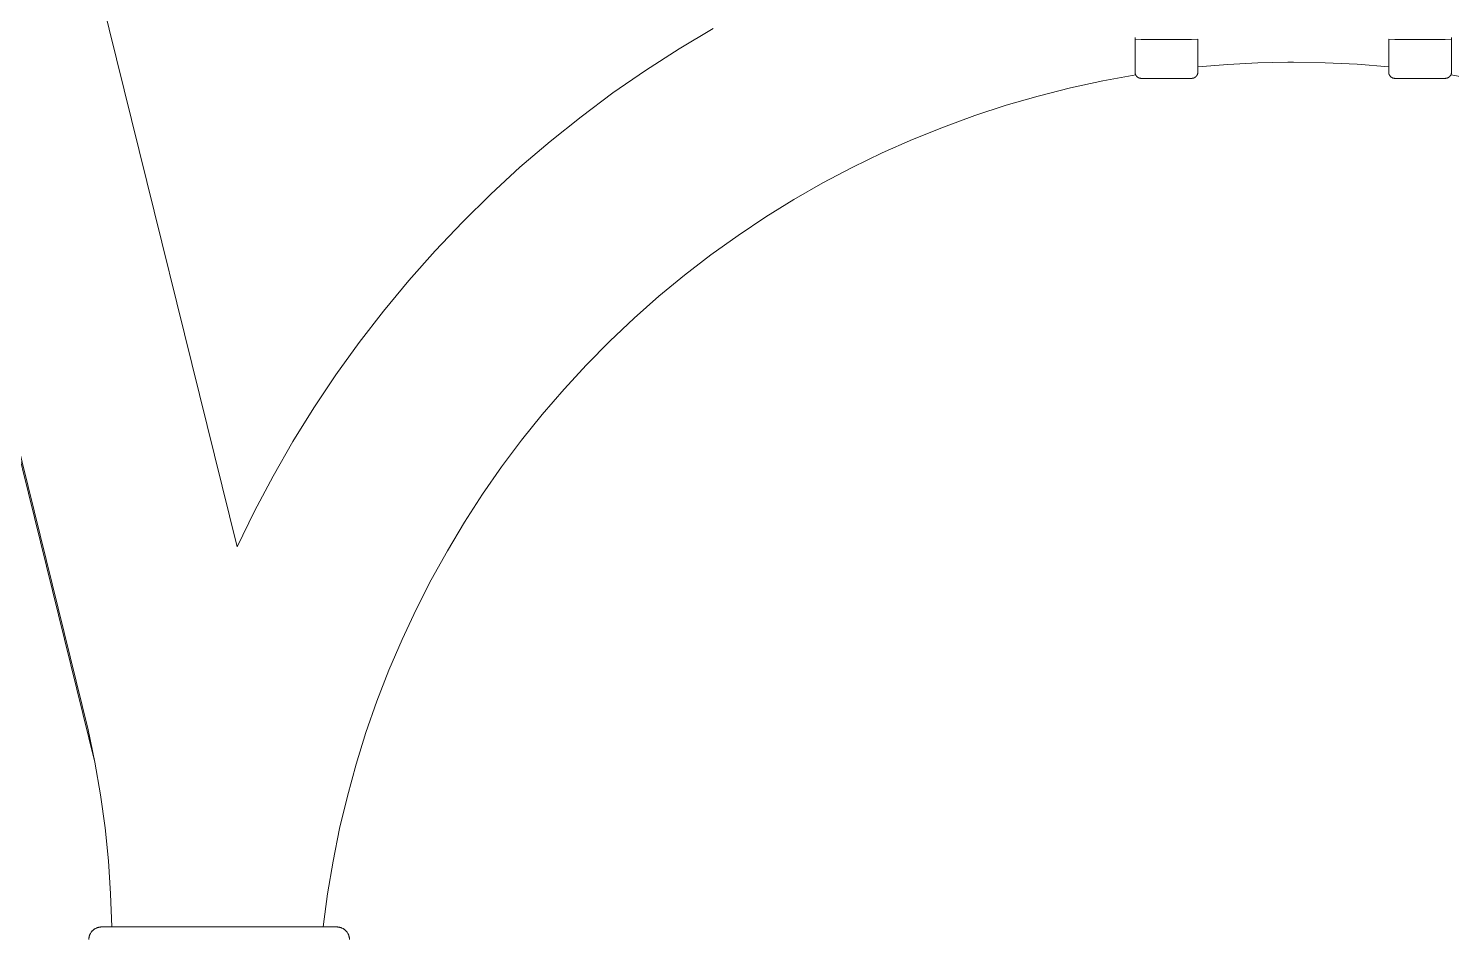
# Model space of a CAD drawing. Header units: millimetres. Extents: x -779 to 3049, y 55 to 2500.
# Drawn here: x 1116 to 1342.5, y 1830.4 to 1975.4 of the extents above; entities that cross this region are included whole.
import ezdxf

# ---------------------------------------------------------------- set-up
doc = ezdxf.new("R2010")
doc.units = ezdxf.units.MM
doc.layers.add('ZANO_R', color=7, linetype='Continuous', lineweight=0)

msp = doc.modelspace()

# ---------------------------------------------------------------- linework, layer by layer
at = {"layer": 'ZANO_R'}
for p, q in [((1126.63, 1858.61), (1026.46, 2263.48)), ((1125.57, 1863.76), (1026.68, 2263.45)), ((1149.27, 1892.88), (1124.28, 1993.85)), ((1225.02, 1975.4), (1219.59, 1972.16)), ((1292.17, 1973.95), (1292.17, 1973.7)), ((1292.17, 1973.7), (1293.17, 1973.62)), ((1292.17, 1973.69), (1292.17, 1968.45)), ((1293.17, 1973.62), (1301.17, 1973.62)), ((1301.17, 1973.62), (1302.17, 1973.7)), ((1302.17, 1973.69), (1302.17, 1968.45)), ((1332.54, 1973.7), (1333.54, 1973.62)), ((1332.54, 1968.45), (1332.54, 1973.69)), ((1341.54, 1973.62), (1333.54, 1973.62)), ((1342.54, 1973.7), (1341.54, 1973.62)), ((1342.54, 1973.7), (1342.54, 1973.95)), ((1342.54, 1968.45), (1342.54, 1973.69)), ((1219.59, 1972.16), (1214.28, 1968.73)), ((1214.28, 1968.73), (1209.08, 1965.13)), ((1292.17, 1968.42), (1292.17, 1968.45)), ((1292.17, 1968.38), (1292.17, 1968.42)), ((1292.17, 1968.35), (1292.17, 1968.38)), ((1292.18, 1968.31), (1292.17, 1968.35)), ((1292.18, 1968.28), (1292.18, 1968.31)), ((1292.19, 1968.24), (1292.18, 1968.28)), ((1302.15, 1968.28), (1302.16, 1968.31)), ((1302.15, 1968.24), (1302.15, 1968.28)), ((1302.16, 1968.38), (1302.17, 1968.42)), ((1302.16, 1968.35), (1302.16, 1968.38)), ((1302.16, 1968.31), (1302.16, 1968.35)), ((1306.93, 1969.68), (1302.17, 1969.28)), ((1302.17, 1968.42), (1302.17, 1968.45)), ((1311.71, 1969.92), (1306.93, 1969.68)), ((1316.49, 1970.02), (1311.71, 1969.92)), ((1317.39, 1970.02), (1316.49, 1970.03)), ((1322.45, 1969.94), (1317.39, 1970.03)), ((1327.5, 1969.69), (1322.45, 1969.94)), ((1332.54, 1969.28), (1327.5, 1969.69)), ((1332.55, 1968.42), (1332.54, 1968.45)), ((1332.55, 1968.38), (1332.55, 1968.42)), ((1332.55, 1968.35), (1332.55, 1968.38)), ((1332.55, 1968.31), (1332.55, 1968.35)), ((1332.56, 1968.28), (1332.55, 1968.31)), ((1332.57, 1968.24), (1332.56, 1968.28)), ((1342.52, 1968.24), (1342.53, 1968.28)), ((1342.53, 1968.28), (1342.54, 1968.31)), ((1342.54, 1968.42), (1342.54, 1968.45)), ((1342.54, 1968.38), (1342.54, 1968.42)), ((1342.54, 1968.35), (1342.54, 1968.38)), ((1342.54, 1968.31), (1342.54, 1968.35)), ((1287.07, 1967.05), (1281.9, 1965.93)), ((1292.28, 1967.99), (1287.07, 1967.05)), ((1292.2, 1968.21), (1292.19, 1968.24)), ((1292.21, 1968.18), (1292.2, 1968.21)), ((1292.22, 1968.14), (1292.21, 1968.18)), ((1292.23, 1968.11), (1292.22, 1968.14)), ((1292.24, 1968.08), (1292.23, 1968.11)), ((1292.25, 1968.04), (1292.24, 1968.08)), ((1292.27, 1968.01), (1292.25, 1968.04)), ((1292.28, 1967.98), (1292.27, 1968.01)), ((1292.3, 1967.95), (1292.28, 1967.98)), ((1292.32, 1967.92), (1292.3, 1967.95)), ((1292.34, 1967.89), (1292.32, 1967.92)), ((1292.36, 1967.86), (1292.34, 1967.89)), ((1292.38, 1967.84), (1292.36, 1967.86)), ((1292.4, 1967.81), (1292.38, 1967.84)), ((1292.42, 1967.78), (1292.4, 1967.81)), ((1292.45, 1967.76), (1292.42, 1967.78)), ((1292.47, 1967.73), (1292.45, 1967.76)), ((1292.5, 1967.71), (1292.47, 1967.73)), ((1292.52, 1967.69), (1292.5, 1967.71)), ((1292.55, 1967.66), (1292.52, 1967.69)), ((1292.58, 1967.64), (1292.55, 1967.66)), ((1292.61, 1967.62), (1292.58, 1967.64)), ((1292.64, 1967.6), (1292.61, 1967.62)), ((1292.67, 1967.59), (1292.64, 1967.6)), ((1292.7, 1967.57), (1292.67, 1967.59)), ((1292.73, 1967.55), (1292.7, 1967.57)), ((1292.76, 1967.54), (1292.73, 1967.55)), ((1292.79, 1967.52), (1292.76, 1967.54)), ((1292.82, 1967.51), (1292.79, 1967.52)), ((1292.86, 1967.5), (1292.82, 1967.51)), ((1292.89, 1967.49), (1292.86, 1967.5)), ((1292.92, 1967.48), (1292.89, 1967.49)), ((1292.96, 1967.47), (1292.92, 1967.48)), ((1292.99, 1967.47), (1292.96, 1967.47)), ((1293.03, 1967.46), (1292.99, 1967.47)), ((1293.06, 1967.46), (1293.03, 1967.46)), ((1293.1, 1967.45), (1293.06, 1967.46)), ((1293.13, 1967.45), (1293.1, 1967.45)), ((1293.17, 1967.45), (1293.13, 1967.45)), ((1293.17, 1967.45), (1301.17, 1967.45)), ((1301.17, 1967.45), (1301.2, 1967.45)), ((1301.2, 1967.45), (1301.24, 1967.45)), ((1301.24, 1967.45), (1301.27, 1967.46)), ((1301.27, 1967.46), (1301.31, 1967.46)), ((1301.31, 1967.46), (1301.34, 1967.47)), ((1301.34, 1967.47), (1301.37, 1967.47)), ((1301.37, 1967.47), (1301.41, 1967.48)), ((1301.41, 1967.48), (1301.44, 1967.49)), ((1301.44, 1967.49), (1301.48, 1967.5)), ((1301.48, 1967.5), (1301.51, 1967.51)), ((1301.51, 1967.51), (1301.54, 1967.52)), ((1301.54, 1967.52), (1301.57, 1967.54)), ((1301.57, 1967.54), (1301.61, 1967.55)), ((1301.61, 1967.55), (1301.64, 1967.57)), ((1301.64, 1967.57), (1301.67, 1967.59)), ((1301.67, 1967.59), (1301.7, 1967.6)), ((1301.7, 1967.6), (1301.73, 1967.62)), ((1301.73, 1967.62), (1301.75, 1967.64)), ((1301.75, 1967.64), (1301.78, 1967.66)), ((1301.78, 1967.66), (1301.81, 1967.69)), ((1301.81, 1967.69), (1301.84, 1967.71)), ((1301.84, 1967.71), (1301.86, 1967.73)), ((1301.86, 1967.73), (1301.89, 1967.76)), ((1301.89, 1967.76), (1301.91, 1967.78)), ((1301.91, 1967.78), (1301.93, 1967.81)), ((1301.93, 1967.81), (1301.95, 1967.84)), ((1301.95, 1967.84), (1301.98, 1967.86)), ((1301.98, 1967.86), (1302, 1967.89)), ((1302, 1967.89), (1302.01, 1967.92)), ((1302.01, 1967.92), (1302.03, 1967.95)), ((1302.03, 1967.95), (1302.05, 1967.98)), ((1302.05, 1967.98), (1302.07, 1968.01)), ((1302.07, 1968.01), (1302.08, 1968.04)), ((1302.08, 1968.04), (1302.09, 1968.08)), ((1302.09, 1968.08), (1302.11, 1968.11)), ((1302.11, 1968.11), (1302.12, 1968.14)), ((1302.12, 1968.14), (1302.13, 1968.18)), ((1302.13, 1968.18), (1302.14, 1968.21)), ((1302.14, 1968.21), (1302.15, 1968.24)), ((1332.57, 1968.21), (1332.57, 1968.24)), ((1332.58, 1968.18), (1332.57, 1968.21)), ((1332.59, 1968.14), (1332.58, 1968.18)), ((1332.61, 1968.11), (1332.59, 1968.14)), ((1332.62, 1968.08), (1332.61, 1968.11)), ((1332.63, 1968.04), (1332.62, 1968.08)), ((1332.65, 1968.01), (1332.63, 1968.04)), ((1332.66, 1967.98), (1332.65, 1968.01)), ((1332.68, 1967.95), (1332.66, 1967.98)), ((1332.7, 1967.92), (1332.68, 1967.95)), ((1332.72, 1967.89), (1332.7, 1967.92)), ((1332.74, 1967.86), (1332.72, 1967.89)), ((1332.76, 1967.84), (1332.74, 1967.86)), ((1332.78, 1967.81), (1332.76, 1967.84)), ((1332.8, 1967.78), (1332.78, 1967.81)), ((1332.83, 1967.76), (1332.8, 1967.78)), ((1332.85, 1967.73), (1332.83, 1967.76)), ((1332.88, 1967.71), (1332.85, 1967.73)), ((1332.9, 1967.69), (1332.88, 1967.71)), ((1332.93, 1967.66), (1332.9, 1967.69)), ((1332.96, 1967.64), (1332.93, 1967.66)), ((1332.99, 1967.62), (1332.96, 1967.64)), ((1333.01, 1967.6), (1332.99, 1967.62)), ((1333.04, 1967.59), (1333.01, 1967.6)), ((1333.08, 1967.57), (1333.04, 1967.59)), ((1333.11, 1967.55), (1333.08, 1967.57)), ((1333.14, 1967.54), (1333.11, 1967.55)), ((1333.17, 1967.52), (1333.14, 1967.54)), ((1333.2, 1967.51), (1333.17, 1967.52)), ((1333.24, 1967.5), (1333.2, 1967.51)), ((1333.27, 1967.49), (1333.24, 1967.5)), ((1333.3, 1967.48), (1333.27, 1967.49)), ((1333.34, 1967.47), (1333.3, 1967.48)), ((1333.37, 1967.47), (1333.34, 1967.47)), ((1333.41, 1967.46), (1333.37, 1967.47)), ((1333.44, 1967.46), (1333.41, 1967.46)), ((1333.48, 1967.45), (1333.44, 1967.46)), ((1333.51, 1967.45), (1333.48, 1967.45)), ((1333.54, 1967.45), (1333.51, 1967.45)), ((1341.54, 1967.45), (1333.54, 1967.45)), ((1341.54, 1967.45), (1341.58, 1967.45)), ((1341.58, 1967.45), (1341.61, 1967.45)), ((1341.61, 1967.45), (1341.65, 1967.46)), ((1341.65, 1967.46), (1341.68, 1967.46)), ((1341.68, 1967.46), (1341.72, 1967.47)), ((1341.72, 1967.47), (1341.75, 1967.47)), ((1341.75, 1967.47), (1341.79, 1967.48)), ((1341.79, 1967.48), (1341.82, 1967.49)), ((1341.82, 1967.49), (1341.85, 1967.5)), ((1341.85, 1967.5), (1341.89, 1967.51)), ((1341.89, 1967.51), (1341.92, 1967.52)), ((1341.92, 1967.52), (1341.95, 1967.54)), ((1341.95, 1967.54), (1341.98, 1967.55)), ((1341.98, 1967.55), (1342.01, 1967.57)), ((1342.01, 1967.57), (1342.04, 1967.59)), ((1342.04, 1967.59), (1342.07, 1967.6)), ((1342.07, 1967.6), (1342.1, 1967.62)), ((1342.1, 1967.62), (1342.13, 1967.64)), ((1342.13, 1967.64), (1342.16, 1967.66)), ((1342.16, 1967.66), (1342.19, 1967.69)), ((1342.19, 1967.69), (1342.21, 1967.71)), ((1342.21, 1967.71), (1342.24, 1967.73)), ((1342.24, 1967.73), (1342.26, 1967.76)), ((1342.26, 1967.76), (1342.29, 1967.78)), ((1342.29, 1967.78), (1342.31, 1967.81)), ((1342.31, 1967.81), (1342.33, 1967.84)), ((1342.33, 1967.84), (1342.35, 1967.86)), ((1342.35, 1967.86), (1342.37, 1967.89)), ((1342.37, 1967.89), (1342.39, 1967.92)), ((1342.39, 1967.92), (1342.41, 1967.95)), ((1342.41, 1967.95), (1342.43, 1967.98)), ((1342.43, 1967.98), (1342.44, 1968.01)), ((1347.64, 1967.05), (1342.43, 1967.99)), ((1342.44, 1968.01), (1342.46, 1968.04)), ((1342.46, 1968.04), (1342.47, 1968.08)), ((1342.47, 1968.08), (1342.48, 1968.11)), ((1342.48, 1968.11), (1342.5, 1968.14)), ((1342.5, 1968.14), (1342.51, 1968.18)), ((1342.51, 1968.18), (1342.52, 1968.21)), ((1342.52, 1968.21), (1342.52, 1968.24)), ((1209.08, 1965.13), (1204.01, 1961.35)), ((1276.76, 1964.63), (1271.68, 1963.16)), ((1281.9, 1965.93), (1276.76, 1964.63)), ((1266.65, 1961.52), (1261.67, 1959.71)), ((1271.68, 1963.16), (1266.65, 1961.52)), ((1204.01, 1961.35), (1199.08, 1957.4)), ((1261.67, 1959.71), (1256.76, 1957.73)), ((1199.08, 1957.4), (1194.28, 1953.29)), ((1256.76, 1957.73), (1251.93, 1955.58)), ((1251.93, 1955.58), (1247.16, 1953.27)), ((1194.28, 1953.29), (1189.62, 1949.01)), ((1247.16, 1953.27), (1242.48, 1950.8)), ((1242.48, 1950.8), (1237.89, 1948.17)), ((1189.62, 1949.01), (1185.11, 1944.58)), ((1237.89, 1948.17), (1233.39, 1945.39)), ((1185.11, 1944.58), (1180.76, 1939.99)), ((1233.39, 1945.39), (1228.98, 1942.45)), ((1228.98, 1942.45), (1224.68, 1939.37)), ((1180.76, 1939.99), (1176.57, 1935.26)), ((1224.68, 1939.37), (1220.48, 1936.14)), ((1176.57, 1935.26), (1172.53, 1930.4)), ((1220.48, 1936.14), (1216.4, 1932.77)), ((1216.4, 1932.77), (1212.44, 1929.27)), ((1172.53, 1930.4), (1168.67, 1925.39)), ((1212.44, 1929.27), (1208.59, 1925.63)), ((1168.67, 1925.39), (1164.98, 1920.26)), ((1208.59, 1925.63), (1204.87, 1921.86)), ((1204.87, 1921.86), (1201.29, 1917.97)), ((1164.98, 1920.26), (1161.47, 1915)), ((1201.29, 1917.97), (1197.83, 1913.95)), ((1161.47, 1915), (1158.14, 1909.63)), ((1197.83, 1913.95), (1194.52, 1909.83)), ((1158.14, 1909.63), (1154.99, 1904.15)), ((1194.52, 1909.83), (1191.35, 1905.59)), ((1191.35, 1905.59), (1188.32, 1901.24)), ((1154.99, 1904.15), (1152.03, 1898.56)), ((1188.32, 1901.24), (1185.45, 1896.8)), ((1152.03, 1898.56), (1149.27, 1892.88)), ((1185.45, 1896.8), (1182.73, 1892.26)), ((1182.73, 1892.26), (1180.16, 1887.63)), ((1180.16, 1887.63), (1177.75, 1882.92)), ((1177.75, 1882.92), (1175.51, 1878.12)), ((1175.51, 1878.12), (1173.43, 1873.26)), ((1173.43, 1873.26), (1171.51, 1868.32)), ((1171.51, 1868.32), (1169.77, 1863.32)), ((1126.63, 1858.59), (1125.57, 1863.76)), ((1169.77, 1863.32), (1168.2, 1858.27)), ((1127.52, 1853.39), (1126.63, 1858.59)), ((1168.2, 1858.27), (1166.8, 1853.16)), ((1128.24, 1848.15), (1127.52, 1853.39)), ((1166.8, 1853.16), (1165.57, 1848.01)), ((1128.77, 1842.9), (1128.24, 1848.15)), ((1165.57, 1848.01), (1164.52, 1842.83)), ((1129.13, 1837.63), (1128.77, 1842.9)), ((1164.52, 1842.83), (1163.65, 1837.61)), ((1129.31, 1832.36), (1129.13, 1837.63)), ((1163.65, 1837.61), (1162.95, 1832.36)), ((1125.66, 1830.49), (1125.67, 1830.56)), ((1125.66, 1830.43), (1125.66, 1830.49)), ((1125.66, 1830.36), (1125.66, 1830.43)), ((1125.67, 1830.56), (1125.68, 1830.63)), ((1125.68, 1830.63), (1125.69, 1830.7)), ((1125.69, 1830.7), (1125.7, 1830.76)), ((1125.7, 1830.76), (1125.71, 1830.83)), ((1125.71, 1830.83), (1125.73, 1830.9)), ((1125.73, 1830.9), (1125.75, 1830.96)), ((1125.75, 1830.96), (1125.77, 1831.03)), ((1125.77, 1831.03), (1125.8, 1831.09)), ((1125.8, 1831.09), (1125.82, 1831.15)), ((1125.82, 1831.15), (1125.85, 1831.22)), ((1125.85, 1831.22), (1125.88, 1831.28)), ((1125.88, 1831.28), (1125.91, 1831.34)), ((1125.91, 1831.34), (1125.95, 1831.4)), ((1125.95, 1831.4), (1125.99, 1831.45)), ((1125.99, 1831.45), (1126.02, 1831.51)), ((1126.02, 1831.51), (1126.06, 1831.57)), ((1126.06, 1831.57), (1126.11, 1831.62)), ((1126.11, 1831.62), (1126.15, 1831.67)), ((1126.15, 1831.67), (1126.2, 1831.72)), ((1126.2, 1831.72), (1126.24, 1831.77)), ((1126.24, 1831.77), (1126.29, 1831.82)), ((1126.29, 1831.82), (1126.34, 1831.87)), ((1126.34, 1831.87), (1126.4, 1831.91)), ((1126.4, 1831.91), (1126.45, 1831.95)), ((1126.45, 1831.95), (1126.5, 1831.99)), ((1126.5, 1831.99), (1126.56, 1832.03)), ((1126.56, 1832.03), (1126.62, 1832.07)), ((1126.62, 1832.07), (1126.68, 1832.1)), ((1126.68, 1832.1), (1126.74, 1832.13)), ((1126.74, 1832.13), (1126.8, 1832.16)), ((1126.8, 1832.16), (1126.86, 1832.19)), ((1126.86, 1832.19), (1126.92, 1832.22)), ((1126.92, 1832.22), (1126.99, 1832.24)), ((1126.99, 1832.24), (1127.05, 1832.26)), ((1127.05, 1832.26), (1127.12, 1832.28)), ((1127.12, 1832.28), (1127.18, 1832.3)), ((1127.18, 1832.3), (1127.25, 1832.32)), ((1127.25, 1832.32), (1127.32, 1832.33)), ((1127.32, 1832.33), (1127.39, 1832.34)), ((1127.39, 1832.34), (1127.45, 1832.35)), ((1127.45, 1832.35), (1127.52, 1832.35)), ((1127.52, 1832.35), (1127.59, 1832.36)), ((1127.59, 1832.36), (1127.66, 1832.36)), ((1127.66, 1832.36), (1165.14, 1832.36)), ((1165.21, 1832.36), (1165.14, 1832.36)), ((1165.27, 1832.35), (1165.21, 1832.36)), ((1165.34, 1832.35), (1165.27, 1832.35)), ((1165.41, 1832.34), (1165.34, 1832.35)), ((1165.48, 1832.33), (1165.41, 1832.34)), ((1165.54, 1832.32), (1165.48, 1832.33)), ((1165.61, 1832.3), (1165.54, 1832.32)), ((1165.68, 1832.28), (1165.61, 1832.3)), ((1165.74, 1832.26), (1165.68, 1832.28)), ((1165.81, 1832.24), (1165.74, 1832.26)), ((1165.87, 1832.22), (1165.81, 1832.24)), ((1165.93, 1832.19), (1165.87, 1832.22)), ((1166, 1832.16), (1165.93, 1832.19)), ((1166.06, 1832.13), (1166, 1832.16)), ((1166.12, 1832.1), (1166.06, 1832.13)), ((1166.18, 1832.07), (1166.12, 1832.1)), ((1166.23, 1832.03), (1166.18, 1832.07)), ((1166.29, 1831.99), (1166.23, 1832.03)), ((1166.35, 1831.95), (1166.29, 1831.99)), ((1166.4, 1831.91), (1166.35, 1831.95)), ((1166.45, 1831.87), (1166.4, 1831.91)), ((1166.5, 1831.82), (1166.45, 1831.87)), ((1166.55, 1831.77), (1166.5, 1831.82)), ((1166.6, 1831.72), (1166.55, 1831.77)), ((1166.64, 1831.67), (1166.6, 1831.72)), ((1166.69, 1831.62), (1166.64, 1831.67)), ((1166.73, 1831.57), (1166.69, 1831.62)), ((1166.77, 1831.51), (1166.73, 1831.57)), ((1166.81, 1831.45), (1166.77, 1831.51)), ((1166.85, 1831.4), (1166.81, 1831.45)), ((1166.88, 1831.34), (1166.85, 1831.4)), ((1166.91, 1831.28), (1166.88, 1831.34)), ((1166.94, 1831.22), (1166.91, 1831.28)), ((1166.97, 1831.15), (1166.94, 1831.22)), ((1167, 1831.09), (1166.97, 1831.15)), ((1167.02, 1831.03), (1167, 1831.09)), ((1167.04, 1830.96), (1167.02, 1831.03)), ((1167.06, 1830.9), (1167.04, 1830.96)), ((1167.08, 1830.83), (1167.06, 1830.9)), ((1167.1, 1830.76), (1167.08, 1830.83)), ((1167.11, 1830.7), (1167.1, 1830.76)), ((1167.12, 1830.63), (1167.11, 1830.7)), ((1167.13, 1830.56), (1167.12, 1830.63)), ((1167.13, 1830.49), (1167.13, 1830.56)), ((1167.14, 1830.43), (1167.13, 1830.49)), ((1167.14, 1830.36), (1167.14, 1830.43))]:
    msp.add_line(p, q, dxfattribs=at)

doc.saveas('drawing.dxf')
